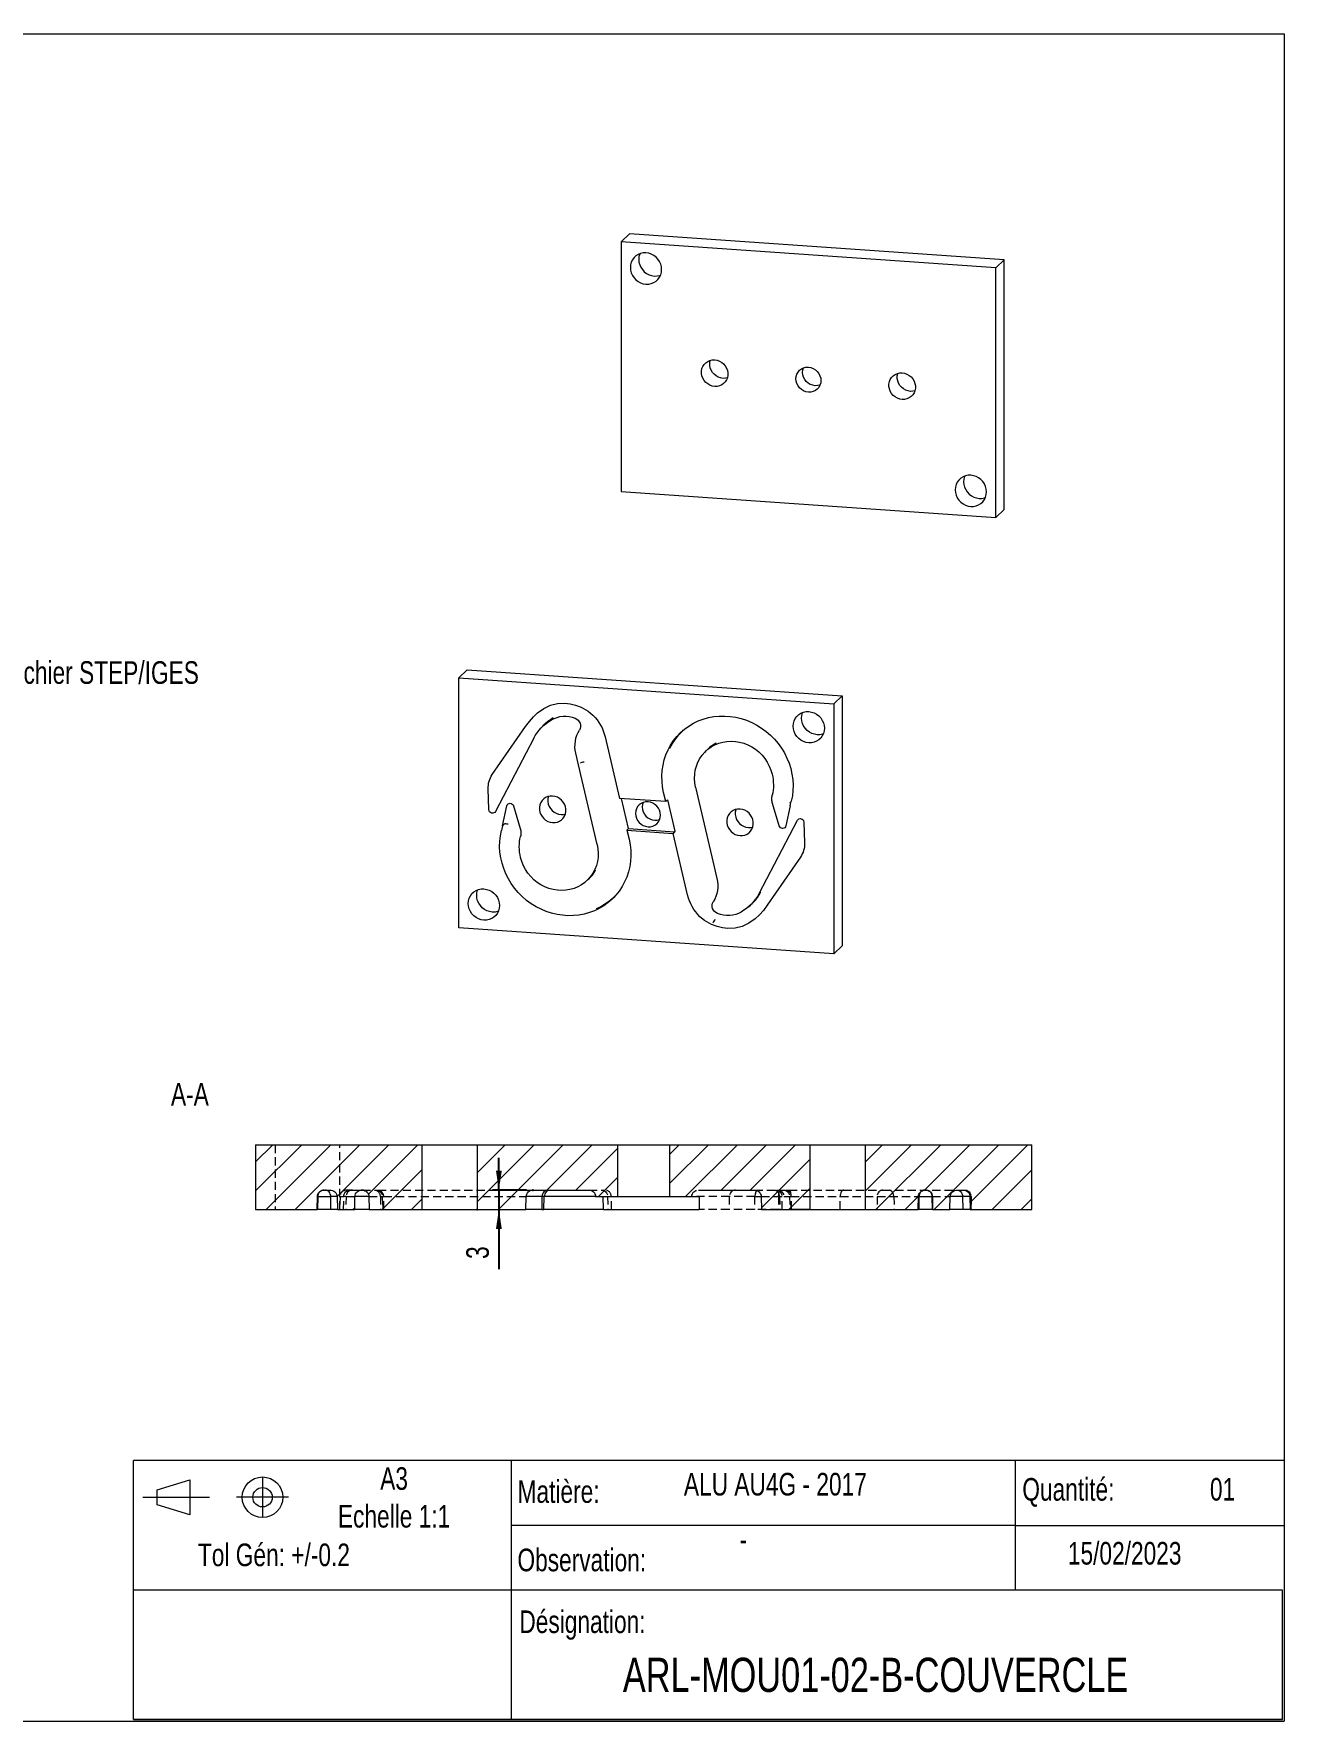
# Model space of a CAD drawing. Extents: x 12 to 408, y 18 to 279.
# Drawn here: x 214.7 to 408, y 18 to 279 of the extents above; entities that cross this region are included whole.
import ezdxf

# ---------------------------------------------------------------- set-up
doc = ezdxf.new("R2010")
doc.units = 0
doc.header["$MEASUREMENT"] = 0
doc.header["$PDSIZE"] = -1
doc.linetypes.add('CENTERX2', pattern=[20.32, 12.7, -2.54, 2.54, -2.54])
doc.linetypes.add('HIDDEN', pattern=[1.905, 1.27, -0.635])
doc.styles.add('SLDTEXTSTYLE0', font='txt', dxfattribs={"width": 0.75})
doc.dimstyles.new('SLDDIMSTYLE0', dxfattribs={"dimtxt": 3.5, "dimasz": 3, "dimexe": 1, "dimexo": 0.0625, "dimgap": 0.875, "dimtad": 0, "dimtih": 1, "dimtoh": 1, "dimzin": 12, "dimdsep": 46, "dimtxsty": 'Standard', "dimsah": 1, "dimcen": 0.09, "dimclrd": 255, "dimclre": 255, "dimclrt": 255, "dimadec": 0, "dimazin": 0, "dimtfac": 1, "dimtdec": 4, "dimtofl": 0, "dimtmove": 0, "dimatfit": 3, "dimfxl": 1, "dimtolj": 1, "dimtzin": 12, "dimarcsym": 0})

# ---------------------------------------------------------------- blocks, each defined once
blk = doc.blocks.new('*D21')
for p, q in [((286.57, 100.15), (286.57, 105.15)), ((290.82, 100.15), (285.57, 100.15)), ((286.57, 100.15), (286.57, 97.15)), ((286.57, 97.15), (286.57, 87.92))]:
    blk.add_line(p, q)
at = {"color": 7}
for p in [(291.82, 100.15), (283.21, 97.15)]:
    blk.add_point(p, dxfattribs=at)
at = {"color": 255}
for points in [[(286.57, 100.15), (287.02, 103.15), (286.12, 103.15)], [(286.57, 97.15), (286.12, 94.15), (287.02, 94.15)]]:
    blk.add_solid(points, dxfattribs=at)
at = {"color": 7, "insert": (285.07, 89.5), "char_height": 3.5, "attachment_point": 7, "rotation": 90, "style": 'SLDTEXTSTYLE0'}
blk.add_mtext('3', dxfattribs=at)

msp = doc.modelspace()

# ---------------------------------------------------------------- linework, layer by layer
at = {"color": 7, "linetype": 'Continuous', "lineweight": 0}
for p, q in [((12, 279), (408, 279)), ((408, 279), (408, 18)), ((251.606, 107.152), (248.958, 104.504)), ((256.096, 107.152), (248.958, 100.014)), ((260.586, 107.152), (250.586, 97.152)), ((265.076, 107.152), (255.076, 97.152)), ((269.566, 107.152), (261.56, 99.145)), ((274.057, 107.152), (266.405, 99.501)), ((287.527, 107.152), (283.208, 102.833)), ((292.017, 107.152), (283.208, 98.343)), ((296.507, 107.152), (286.507, 97.152)), ((300.997, 107.152), (293.997, 100.152)), ((314.468, 107.152), (312.958, 105.642)), ((318.958, 107.152), (312.958, 101.152)), ((323.448, 107.152), (315.448, 99.152)), ((327.938, 107.152), (320.938, 100.152)), ((332.428, 107.152), (325.428, 100.152)), ((345.899, 107.152), (343.208, 104.461)), ((350.389, 107.152), (343.208, 99.971)), ((354.879, 107.152), (344.879, 97.152)), ((359.369, 107.152), (352.355, 100.138)), ((363.859, 107.152), (353.859, 97.152)), ((368.349, 107.152), (359.415, 98.217)), ((304.958, 106.622), (298.488, 100.152)), ((334.708, 104.941), (327.155, 97.388)), ((274.708, 103.313), (268.547, 97.152)), ((304.958, 102.132), (301.978, 99.152)), ((368.958, 103.27), (362.839, 97.152)), ((334.708, 100.451), (331.409, 97.152)), ((351.448, 99.231), (349.369, 97.152)), ((264.282, 97.377), (264.057, 97.152)), ((274.708, 98.823), (273.037, 97.152)), ((368.958, 98.78), (367.33, 97.152)), ((408, 58.307), (230.084, 58.307)), ((288.524, 58.307), (230.084, 58.307)), ((230.084, 18.252), (230.084, 58.307)), ((288.524, 18.252), (288.524, 58.307)), ((366.409, 58.307), (366.409, 38.28)), ((233.716, 53.793), (238.785, 55.359)), ((238.785, 55.359), (238.785, 49.93)), ((233.716, 51.497), (233.716, 53.793)), ((238.785, 49.93), (233.716, 51.497)), ((366.409, 48.293), (288.524, 48.293)), ((366.409, 48.293), (408, 48.293)), ((288.524, 38.28), (230.084, 38.28)), ((407.749, 38.28), (288.524, 38.28)), ((288.524, 18.252), (288.524, 38.28)), ((407.749, 18.252), (407.749, 38.28)), ((12, 18), (408, 18)), ((230.084, 18.252), (407.749, 18.252)), ((288.524, 18.252), (230.084, 18.252)), ((407.749, 18.252), (288.524, 18.252))]:
    msp.add_line(p, q, dxfattribs=at)
at = {"color": 7, "linetype": 'Continuous', "lineweight": 15}
for p, q in [((305.453, 246.825), (306.747, 248.075)), ((364.702, 244.055), (306.747, 248.075)), ((363.408, 242.805), (305.453, 246.825)), ((305.453, 246.825), (305.453, 208.188)), ((363.408, 242.805), (364.702, 244.055)), ((363.408, 204.168), (363.408, 242.805)), ((364.702, 205.418), (364.702, 244.055)), ((305.453, 208.188), (363.408, 204.168)), ((363.408, 204.168), (364.702, 205.418)), ((281.69, 180.611), (280.396, 179.361)), ((281.69, 180.611), (339.645, 176.592)), ((280.396, 179.361), (338.351, 175.342)), ((280.396, 140.724), (280.396, 179.361)), ((339.645, 176.592), (338.351, 175.342)), ((338.351, 175.342), (338.351, 136.705)), ((339.645, 176.592), (339.645, 137.955)), ((285.549, 164.417), (290.672, 171.839)), ((291.953, 170.04), (286.025, 158.709)), ((293.317, 171.875), (293.068, 171.611)), ((302.997, 170.27), (305.222, 160.736)), ((298.888, 165.905), (298.463, 167.728)), ((318.589, 168.083), (318.341, 167.819)), ((301.764, 153.582), (298.889, 165.902)), ((285.02, 159.001), (284.914, 162.208)), ((316.983, 162.483), (319.858, 150.164)), ((287.134, 156.494), (287.81, 159.598)), ((288.837, 159.57), (289.874, 156.104)), ((312.38, 160.239), (305.222, 160.736)), ((306.609, 156.078), (305.527, 160.714)), ((312.38, 160.239), (312.049, 161.655)), ((312.38, 160.239), (312.656, 160.488)), ((312.656, 160.488), (313.784, 155.653)), ((329.91, 156.496), (328.874, 159.962)), ((331.614, 159.571), (330.937, 156.468)), ((331.614, 159.571), (331.786, 160.287)), ((287.411, 156.742), (287.134, 156.494)), ((326.794, 146.025), (332.722, 157.357)), ((333.727, 157.065), (333.833, 153.858)), ((287.134, 156.494), (286.961, 155.779)), ((306.368, 155.827), (306.609, 156.078)), ((306.368, 155.827), (306.698, 154.41)), ((306.368, 155.827), (313.525, 155.33)), ((306.609, 156.078), (313.728, 155.584)), ((313.784, 155.653), (313.525, 155.33)), ((315.75, 145.795), (313.525, 155.33)), ((333.198, 151.649), (328.075, 144.227)), ((319.859, 150.16), (320.284, 148.338)), ((300.024, 147.877), (300.297, 148.116)), ((325.187, 143.98), (325.46, 144.219)), ((338.351, 136.705), (280.396, 140.724)), ((339.645, 137.955), (338.351, 136.705)), ((248.958, 107.152), (248.958, 97.152)), ((248.958, 107.152), (274.708, 107.152)), ((274.708, 97.152), (274.708, 107.152)), ((274.708, 107.152), (283.208, 107.152)), ((283.208, 107.152), (283.208, 97.152)), ((283.208, 107.152), (304.958, 107.152)), ((304.958, 99.152), (304.958, 107.152)), ((304.958, 107.152), (312.958, 107.152)), ((312.958, 107.152), (312.958, 99.152)), ((312.958, 107.152), (334.708, 107.152)), ((334.708, 97.152), (334.708, 107.152)), ((334.708, 107.152), (343.208, 107.152)), ((343.208, 107.152), (343.208, 97.152)), ((343.208, 107.152), (368.958, 107.152)), ((368.958, 97.152), (368.958, 107.152)), ((259.518, 100.152), (260.44, 100.152)), ((291.821, 100.152), (300.484, 100.152)), ((317.432, 100.152), (326.095, 100.152)), ((357.476, 100.152), (358.398, 100.152)), ((248.958, 97.152), (258.483, 97.152)), ((258.483, 97.152), (258.518, 99.169)), ((258.532, 97.152), (258.483, 97.152)), ((258.567, 99.169), (258.518, 99.169)), ((258.567, 99.169), (258.532, 97.152)), ((260.613, 97.152), (258.532, 97.152)), ((258.567, 99.169), (260.582, 99.169)), ((260.613, 97.152), (260.582, 99.169)), ((261.56, 99.169), (260.582, 99.169)), ((261.599, 97.152), (260.613, 97.152)), ((261.56, 99.169), (261.599, 97.152)), ((261.599, 97.152), (264.278, 97.152)), ((264.278, 97.152), (264.314, 99.169)), ((266.508, 97.152), (264.278, 97.152)), ((266.471, 99.169), (264.314, 99.169)), ((266.471, 99.169), (266.508, 97.152)), ((266.508, 97.152), (274.708, 97.152)), ((274.708, 97.152), (283.208, 97.152)), ((283.208, 97.152), (290.757, 97.152)), ((290.757, 97.152), (290.793, 99.169)), ((293.201, 97.152), (290.757, 97.152)), ((293.236, 99.169), (290.793, 99.169)), ((293.236, 99.169), (293.201, 97.152)), ((293.201, 97.152), (293.542, 97.152)), ((293.577, 99.169), (293.236, 99.169)), ((293.542, 97.152), (293.577, 99.169)), ((302.734, 97.152), (293.542, 97.152)), ((301.512, 99.169), (293.577, 99.169)), ((301.512, 99.169), (301.512, 99.152)), ((301.512, 99.152), (304.958, 99.152)), ((302.734, 97.152), (302.698, 99.152)), ((302.734, 97.152), (317.554, 97.152)), ((304.958, 99.152), (312.958, 99.152)), ((312.958, 99.152), (316.404, 99.152)), ((316.404, 99.152), (317.554, 99.152)), ((317.554, 99.152), (317.554, 97.152)), ((327.123, 99.169), (327.159, 97.152)), ((327.159, 97.152), (334.708, 97.152)), ((329.916, 97.152), (329.803, 97.152)), ((334.581, 97.152), (331.937, 97.152)), ((334.708, 97.152), (343.208, 97.152)), ((343.208, 97.152), (351.408, 97.152)), ((351.408, 97.152), (351.445, 99.169)), ((351.479, 97.152), (351.408, 97.152)), ((351.513, 99.169), (351.445, 99.169)), ((351.513, 99.169), (351.479, 97.152)), ((353.607, 97.152), (351.479, 97.152)), ((351.513, 99.169), (353.573, 99.169)), ((353.602, 99.169), (353.573, 99.169)), ((353.607, 97.152), (353.573, 99.169)), ((353.602, 99.169), (353.638, 97.152)), ((353.638, 97.152), (353.607, 97.152)), ((353.638, 97.152), (356.317, 97.152)), ((356.317, 97.152), (356.356, 99.169)), ((358.288, 97.152), (356.32, 97.152)), ((358.259, 99.169), (356.36, 99.169)), ((359.398, 99.169), (358.259, 99.169)), ((358.259, 99.169), (358.288, 97.152)), ((359.433, 97.152), (358.288, 97.152)), ((359.398, 99.169), (359.433, 97.152)), ((359.433, 97.152), (368.958, 97.152))]:
    msp.add_line(p, q, dxfattribs=at)
at = {"color": 9, "linetype": 'HIDDEN', "lineweight": 0}
for p, q in [((251.958, 107.152), (251.958, 97.152)), ((261.958, 97.152), (261.958, 107.152)), ((263.559, 100.152), (263.022, 100.152)), ((263.559, 100.152), (263.918, 100.152)), ((263.918, 100.152), (265.321, 100.152)), ((265.321, 100.152), (265.446, 100.152)), ((265.446, 100.152), (267.592, 100.152)), ((267.592, 100.152), (267.763, 100.152)), ((267.89, 100.152), (291.757, 100.152)), ((300.485, 100.152), (302.411, 100.152)), ((302.411, 100.152), (302.948, 100.152)), ((326.107, 100.152), (329.659, 100.152)), ((329.671, 100.152), (330.541, 100.152)), ((330.541, 100.152), (330.776, 100.152)), ((330.891, 100.152), (331.425, 100.152)), ((331.425, 100.152), (339.882, 100.152)), ((339.882, 100.152), (345.953, 100.152)), ((345.953, 100.152), (357.476, 100.152)), ((357.424, 100.152), (357.446, 100.151)), ((358.398, 100.152), (358.569, 100.152)), ((262.02, 99.169), (261.985, 97.152)), ((262.02, 99.169), (262.586, 99.169)), ((262.552, 97.152), (262.586, 99.169)), ((262.943, 99.169), (262.586, 99.169)), ((262.943, 99.169), (262.909, 97.152)), ((262.943, 99.169), (264.314, 99.169)), ((266.471, 99.169), (268.549, 99.169)), ((268.25, 99.169), (268.285, 97.152)), ((268.549, 99.169), (268.765, 99.169)), ((268.549, 99.169), (268.582, 97.152)), ((268.669, 97.152), (268.635, 99.169)), ((268.682, 97.152), (268.648, 99.169)), ((268.765, 99.169), (290.793, 99.169)), ((268.8, 97.152), (268.765, 99.169)), ((301.512, 99.169), (303.384, 99.169)), ((303.384, 99.169), (303.95, 99.169)), ((303.384, 99.169), (303.418, 97.152)), ((303.985, 97.152), (303.95, 99.169)), ((322.194, 99.169), (316.404, 99.169)), ((316.404, 99.152), (316.404, 99.169)), ((322.16, 97.152), (317.554, 97.152)), ((322.194, 99.169), (322.16, 97.152)), ((326.095, 97.152), (322.16, 97.152)), ((326.119, 99.169), (322.194, 99.169)), ((326.119, 99.169), (326.095, 97.152)), ((329.803, 97.152), (326.095, 97.152)), ((326.119, 99.169), (327.059, 99.169)), ((327.123, 99.169), (330.632, 99.169)), ((329.815, 99.169), (329.803, 97.152)), ((329.97, 99.169), (330.005, 97.152)), ((330.368, 97.152), (330.337, 99.169)), ((330.634, 99.169), (331.514, 99.169)), ((331.514, 99.169), (331.783, 99.169)), ((331.514, 99.169), (331.548, 97.152)), ((331.741, 97.152), (331.731, 99.169)), ((331.731, 99.169), (339.342, 99.169)), ((331.818, 97.152), (331.783, 99.169)), ((339.323, 97.152), (339.342, 99.169)), ((339.342, 99.169), (345.06, 99.169)), ((345.06, 99.169), (345.029, 97.152)), ((345.06, 99.169), (351.445, 99.169)), ((347.65, 99.169), (347.68, 97.152)), ((353.602, 99.169), (356.356, 99.169)), ((359.398, 99.169), (359.568, 99.169)), ((359.568, 99.169), (359.572, 99.169)), ((359.568, 99.169), (359.603, 97.152)), ((359.608, 97.152), (359.572, 99.169))]:
    msp.add_line(p, q, dxfattribs=at)
at = {"color": 7, "linetype": 'CENTERX2', "lineweight": 0}
for p, q in [((250.029, 55.657), (250.029, 49.632)), ((231.503, 52.645), (241.826, 52.645)), ((254.065, 52.645), (245.993, 52.645))]:
    msp.add_line(p, q, dxfattribs=at)
at = {"color": 7, "linetype": 'Continuous', "lineweight": 15, "flags": 128}
for points in [[(309.316, 240.278), (309.736, 240.286), (310.142, 240.366), (310.524, 240.518), (310.869, 240.735), (311.166, 241.012), (311.408, 241.34), (311.586, 241.71), (311.695, 242.109), (311.731, 242.525), (311.695, 242.947), (311.586, 243.361), (311.408, 243.755), (311.166, 244.117), (310.869, 244.435), (310.524, 244.7), (310.142, 244.905), (309.736, 245.042), (309.316, 245.108), (308.897, 245.1), (308.49, 245.019), (308.109, 244.868), (307.764, 244.65), (307.467, 244.373), (307.225, 244.045), (307.047, 243.676), (306.938, 243.277), (306.902, 242.86), (306.938, 242.438), (307.047, 242.024), (307.225, 241.631), (307.467, 241.269), (307.764, 240.951), (308.109, 240.685), (308.49, 240.481), (308.897, 240.344), (309.316, 240.278)], [(308.361, 244.977), (308.341, 244.926), (308.232, 244.527), (308.196, 244.11), (308.232, 243.688), (308.341, 243.274), (308.519, 242.881), (308.761, 242.519), (309.058, 242.201), (309.403, 241.935), (309.785, 241.731), (310.191, 241.594), (310.611, 241.528)], [(310.611, 241.528), (311.03, 241.536), (311.436, 241.616), (311.566, 241.659)], [(319.942, 228.554), (320.319, 228.493), (320.683, 228.364), (321.022, 228.171), (321.324, 227.922), (321.58, 227.625), (321.779, 227.289), (321.916, 226.926), (321.985, 226.549), (321.985, 226.17), (321.916, 225.803), (321.779, 225.459), (321.58, 225.151), (321.324, 224.888), (321.022, 224.681), (320.683, 224.536), (320.319, 224.457), (319.942, 224.449), (319.564, 224.51), (319.2, 224.639), (318.861, 224.831), (318.559, 225.08), (318.304, 225.378), (318.104, 225.714), (317.967, 226.076), (317.898, 226.454), (317.898, 226.832), (317.967, 227.2), (318.104, 227.544), (318.304, 227.852), (318.559, 228.114), (318.861, 228.321), (319.2, 228.467), (319.564, 228.545), (319.942, 228.554)], [(321.904, 225.764), (321.613, 225.707), (321.236, 225.699), (320.859, 225.76), (320.494, 225.889), (320.155, 226.081), (319.853, 226.33), (319.598, 226.628), (319.398, 226.964), (319.261, 227.326), (319.192, 227.704), (319.192, 228.082), (319.261, 228.45), (319.273, 228.488)], [(334.43, 227.428), (334.807, 227.365), (335.17, 227.23), (335.504, 227.028), (335.797, 226.768), (336.037, 226.458), (336.215, 226.112), (336.325, 225.742), (336.362, 225.362), (336.325, 224.988), (336.215, 224.633), (336.037, 224.312), (335.797, 224.036), (335.504, 223.816), (335.17, 223.66), (334.807, 223.576), (334.43, 223.565), (334.054, 223.628), (333.691, 223.763), (333.357, 223.965), (333.064, 224.225), (332.824, 224.535), (332.646, 224.881), (332.536, 225.251), (332.499, 225.63), (332.536, 226.005), (332.646, 226.359), (332.824, 226.681), (333.064, 226.957), (333.357, 227.177), (333.691, 227.332), (334.054, 227.417), (334.43, 227.428)], [(335.466, 224.565), (335.089, 224.628), (334.726, 224.763), (334.392, 224.965), (334.1, 225.225), (333.859, 225.535), (333.681, 225.881), (333.571, 226.251), (333.534, 226.63), (333.571, 227.005), (333.666, 227.324)], [(336.23, 224.669), (336.205, 224.66), (335.843, 224.576), (335.466, 224.565)], [(348.919, 226.544), (349.297, 226.483), (349.661, 226.354), (350, 226.162), (350.302, 225.913), (350.557, 225.615), (350.757, 225.279), (350.894, 224.916), (350.963, 224.539), (350.963, 224.16), (350.894, 223.793), (350.757, 223.449), (350.557, 223.141), (350.302, 222.879), (350, 222.672), (349.661, 222.526), (349.297, 222.448), (348.919, 222.439), (348.542, 222.5), (348.178, 222.629), (347.839, 222.821), (347.537, 223.071), (347.281, 223.368), (347.082, 223.704), (346.945, 224.067), (346.876, 224.444), (346.876, 224.823), (346.945, 225.19), (347.082, 225.534), (347.281, 225.842), (347.537, 226.104), (347.839, 226.312), (348.178, 226.457), (348.542, 226.535), (348.919, 226.544)], [(350.882, 223.755), (350.591, 223.698), (350.213, 223.689), (349.836, 223.75), (349.472, 223.879), (349.133, 224.071), (348.831, 224.321), (348.575, 224.618), (348.376, 224.954), (348.239, 225.317), (348.17, 225.694), (348.17, 226.073), (348.239, 226.44), (348.251, 226.479)], [(359.545, 205.885), (359.964, 205.893), (360.37, 205.973), (360.752, 206.125), (361.097, 206.342), (361.394, 206.619), (361.636, 206.947), (361.814, 207.317), (361.923, 207.716), (361.959, 208.132), (361.923, 208.554), (361.814, 208.968), (361.636, 209.362), (361.394, 209.724), (361.097, 210.042), (360.752, 210.307), (360.37, 210.512), (359.964, 210.649), (359.545, 210.715), (359.125, 210.707), (358.719, 210.626), (358.337, 210.475), (357.992, 210.257), (357.695, 209.98), (357.453, 209.652), (357.275, 209.283), (357.166, 208.884), (357.13, 208.467), (357.166, 208.046), (357.275, 207.631), (357.453, 207.238), (357.695, 206.876), (357.992, 206.558), (358.337, 206.292), (358.719, 206.088), (359.125, 205.951), (359.545, 205.885)], [(358.589, 210.584), (358.569, 210.533), (358.461, 210.134), (358.424, 209.717), (358.461, 209.296), (358.569, 208.881), (358.747, 208.488), (358.989, 208.126), (359.286, 207.808), (359.631, 207.542), (360.013, 207.338), (360.419, 207.201), (360.839, 207.135)], [(360.839, 207.135), (361.258, 207.143), (361.665, 207.223), (361.794, 207.266)], [(290.672, 171.839), (291.279, 172.651), (291.905, 173.358), (292.551, 173.96), (293.531, 174.654), (294.564, 175.138), (295.643, 175.406), (296.782, 175.454), (297.581, 175.358), (298.427, 175.15), (299.306, 174.826)], [(291.953, 170.04), (292.202, 170.48), (292.482, 170.899), (292.79, 171.297), (293.126, 171.671), (293.487, 172.021), (293.872, 172.344), (294.28, 172.639), (294.708, 172.905)], [(294.96, 173.172), (294.531, 172.906), (294.122, 172.61), (293.736, 172.286), (293.374, 171.936), (293.317, 171.875)], [(294.708, 172.905), (295.123, 173.111), (295.561, 173.269), (296.017, 173.376), (296.485, 173.431), (296.961, 173.434), (297.437, 173.384), (297.909, 173.282), (298.37, 173.13)], [(298.37, 173.13), (298.618, 173.001), (298.835, 172.822), (299.009, 172.601), (299.132, 172.35), (299.198, 172.082), (299.203, 171.809), (299.147, 171.547), (299.033, 171.308)], [(299.306, 174.826), (300.362, 174.238), (301.097, 173.627)], [(301.097, 173.627), (301.436, 173.271), (301.749, 172.892), (302.034, 172.493), (302.291, 172.075), (302.516, 171.642), (302.71, 171.195), (302.871, 170.737), (302.997, 170.27)], [(312.049, 161.655), (311.888, 162.502), (311.797, 163.354), (311.777, 164.205), (311.829, 165.051), (311.951, 165.884), (312.144, 166.699), (312.406, 167.49), (312.734, 168.252), (313.127, 168.979), (313.582, 169.667), (314.095, 170.309), (314.663, 170.903), (315.283, 171.443), (315.949, 171.925), (316.657, 172.348), (317.402, 172.706), (318.179, 172.999), (318.982, 173.223), (319.806, 173.378), (320.645, 173.462), (321.492, 173.474), (322.343, 173.415), (323.19, 173.285), (324.029, 173.085), (324.853, 172.816), (325.656, 172.48), (326.433, 172.08), (327.178, 171.618), (327.886, 171.098), (328.552, 170.522), (329.172, 169.897), (329.74, 169.224), (330.254, 168.511), (330.708, 167.76), (331.101, 166.979), (331.43, 166.171), (331.691, 165.344), (331.884, 164.502), (332.006, 163.652), (332.058, 162.799), (332.038, 161.95), (331.947, 161.11), (331.786, 160.287)], [(334.488, 174.161), (334.907, 174.095), (335.314, 173.958), (335.695, 173.754), (336.04, 173.488), (336.337, 173.17), (336.579, 172.808), (336.757, 172.415), (336.866, 172), (336.902, 171.579), (336.866, 171.162), (336.757, 170.763), (336.579, 170.394), (336.337, 170.065), (336.04, 169.788), (335.695, 169.571), (335.314, 169.42), (334.907, 169.339), (334.488, 169.331), (334.068, 169.397), (333.662, 169.534), (333.28, 169.738), (332.935, 170.004), (332.638, 170.322), (332.396, 170.684), (332.218, 171.077), (332.11, 171.492), (332.073, 171.913), (332.11, 172.33), (332.218, 172.729), (332.396, 173.098), (332.638, 173.427), (332.935, 173.704), (333.28, 173.921), (333.662, 174.072), (334.068, 174.153), (334.488, 174.161)], [(336.737, 170.712), (336.608, 170.67), (336.201, 170.589), (335.782, 170.581), (335.362, 170.647), (334.956, 170.784), (334.574, 170.988), (334.23, 171.254), (333.932, 171.572), (333.69, 171.934), (333.513, 172.327), (333.404, 172.742), (333.367, 173.163), (333.404, 173.58), (333.513, 173.979), (333.532, 174.03)], [(298.463, 167.728), (298.377, 168.195), (298.336, 168.666), (298.341, 169.135), (298.392, 169.599), (298.487, 170.052), (298.627, 170.491), (298.81, 170.911), (299.033, 171.308)], [(312.977, 168.428), (313.01, 168.496), (313.403, 169.222), (313.857, 169.908), (314.369, 170.55), (314.937, 171.142), (315.087, 171.282)], [(316.983, 162.483), (316.866, 163.14), (316.82, 163.8), (316.845, 164.457), (316.941, 165.102), (317.107, 165.728), (317.341, 166.328), (317.64, 166.894), (318.001, 167.421), (318.419, 167.901), (318.89, 168.329), (319.408, 168.7), (319.967, 169.01), (320.56, 169.255), (321.181, 169.433), (321.822, 169.54), (322.476, 169.577), (323.135, 169.542), (323.791, 169.436), (324.437, 169.26), (325.065, 169.016), (325.667, 168.708), (326.237, 168.338), (326.768, 167.911), (327.254, 167.432), (327.688, 166.906), (328.067, 166.341), (328.385, 165.742), (328.639, 165.116), (328.825, 164.471)], [(320.191, 169.264), (319.659, 168.967), (319.14, 168.595), (318.668, 168.165), (318.589, 168.083)], [(299.763, 166.362), (299.575, 166.323), (299.397, 166.271), (299.253, 166.214), (299.166, 166.16)], [(328.825, 164.471), (328.908, 164.064), (328.968, 163.654), (329.005, 163.243), (329.017, 162.832), (329.006, 162.423), (328.971, 162.017), (328.913, 161.615), (328.831, 161.219)], [(284.914, 162.208), (284.915, 162.505), (284.94, 162.799), (284.987, 163.089), (285.057, 163.374), (285.148, 163.65), (285.261, 163.917), (285.395, 164.173), (285.549, 164.417)], [(287.81, 159.598), (287.874, 159.755), (287.987, 159.88), (288.136, 159.958), (288.307, 159.982), (288.479, 159.949), (288.636, 159.862), (288.76, 159.731), (288.837, 159.57)], [(294.885, 156.985), (295.262, 156.994), (295.626, 157.072), (295.965, 157.218), (296.268, 157.425), (296.523, 157.687), (296.722, 157.995), (296.859, 158.339), (296.929, 158.707), (296.929, 159.085), (296.859, 159.462), (296.722, 159.825), (296.523, 160.161), (296.268, 160.459), (295.965, 160.708), (295.626, 160.9), (295.262, 161.029), (294.885, 161.09), (294.508, 161.081), (294.143, 161.003), (293.804, 160.858), (293.502, 160.65), (293.247, 160.388), (293.047, 160.08), (292.91, 159.736), (292.841, 159.369), (292.841, 158.99), (292.91, 158.613), (293.047, 158.25), (293.247, 157.914), (293.502, 157.617), (293.804, 157.367), (294.143, 157.175), (294.508, 157.046), (294.885, 156.985)], [(294.216, 161.025), (294.205, 160.986), (294.135, 160.619), (294.135, 160.24), (294.205, 159.863), (294.341, 159.5), (294.541, 159.164), (294.796, 158.867), (295.098, 158.617), (295.437, 158.425), (295.802, 158.296), (296.179, 158.235)], [(309.632, 160.215), (309.256, 160.204), (308.893, 160.119), (308.559, 159.964), (308.266, 159.744), (308.026, 159.468), (307.848, 159.146), (307.738, 158.791), (307.701, 158.417), (307.738, 158.037), (307.848, 157.667), (308.026, 157.321), (308.266, 157.012), (308.559, 156.751), (308.893, 156.549), (309.256, 156.414), (309.632, 156.351), (310.009, 156.362), (310.372, 156.447), (310.706, 156.602), (310.998, 156.822), (311.239, 157.098), (311.417, 157.42), (311.527, 157.775), (311.564, 158.149), (311.527, 158.528), (311.417, 158.898), (311.239, 159.245), (310.998, 159.554), (310.706, 159.815), (310.372, 160.016), (310.009, 160.151), (309.632, 160.215)], [(308.868, 160.11), (308.773, 159.791), (308.736, 159.417), (308.773, 159.037), (308.883, 158.667), (309.061, 158.321), (309.302, 158.012), (309.594, 157.751), (309.928, 157.549), (310.291, 157.414), (310.668, 157.351)], [(328.874, 159.962), (328.832, 160.118), (328.801, 160.276), (328.78, 160.434), (328.77, 160.593), (328.77, 160.752), (328.78, 160.91), (328.8, 161.065), (328.831, 161.219)], [(331.514, 160.09), (331.623, 160.054), (331.706, 160.017), (331.719, 160.01)], [(286.025, 158.709), (285.922, 158.575), (285.778, 158.486), (285.611, 158.449), (285.436, 158.471), (285.274, 158.547), (285.142, 158.67), (285.054, 158.827), (285.02, 159.001)], [(288.009, 156.725), (287.893, 156.755), (287.791, 156.773), (287.642, 156.787), (287.495, 156.777), (287.411, 156.742)], [(296.179, 158.235), (296.556, 158.244), (296.847, 158.301)], [(310.668, 157.351), (311.045, 157.362), (311.407, 157.447), (311.432, 157.456)], [(323.862, 154.975), (324.24, 154.984), (324.604, 155.063), (324.943, 155.208), (325.245, 155.415), (325.5, 155.677), (325.7, 155.986), (325.837, 156.329), (325.906, 156.697), (325.906, 157.076), (325.837, 157.453), (325.7, 157.816), (325.5, 158.151), (325.245, 158.449), (324.943, 158.698), (324.604, 158.891), (324.24, 159.02), (323.862, 159.081), (323.485, 159.072), (323.121, 158.993), (322.782, 158.848), (322.48, 158.641), (322.224, 158.379), (322.025, 158.07), (321.888, 157.727), (321.819, 157.359), (321.819, 156.98), (321.888, 156.603), (322.025, 156.241), (322.224, 155.905), (322.48, 155.607), (322.782, 155.358), (323.121, 155.165), (323.485, 155.037), (323.862, 154.975)], [(323.194, 159.015), (323.182, 158.977), (323.113, 158.609), (323.113, 158.23), (323.182, 157.853), (323.319, 157.491), (323.519, 157.155), (323.774, 156.857), (324.076, 156.608), (324.415, 156.415), (324.779, 156.287), (325.157, 156.225)], [(332.722, 157.357), (332.825, 157.49), (332.969, 157.58), (333.137, 157.616), (333.311, 157.595), (333.473, 157.519), (333.605, 157.396), (333.693, 157.239), (333.727, 157.065)], [(306.698, 154.41), (306.859, 153.564), (306.95, 152.712), (306.97, 151.86), (306.918, 151.015), (306.796, 150.182), (306.603, 149.367), (306.342, 148.575), (306.013, 147.813), (305.62, 147.086), (305.166, 146.399), (304.652, 145.756), (304.084, 145.163), (303.464, 144.623), (302.798, 144.14), (302.09, 143.718), (301.345, 143.36), (300.568, 143.067), (299.765, 142.843), (298.941, 142.688), (298.102, 142.604), (297.255, 142.592), (296.404, 142.65), (295.557, 142.781), (294.718, 142.981), (293.894, 143.25), (293.091, 143.586), (292.314, 143.986), (291.569, 144.448), (290.861, 144.968), (290.195, 145.543), (289.575, 146.169), (289.007, 146.841), (288.494, 147.555), (288.039, 148.306), (287.646, 149.087), (287.318, 149.895), (287.056, 150.722), (286.863, 151.564), (286.741, 152.414), (286.689, 153.267), (286.709, 154.116), (286.8, 154.955), (286.961, 155.779)], [(289.922, 151.594), (289.839, 152.002), (289.779, 152.412), (289.743, 152.823), (289.73, 153.233), (289.741, 153.643), (289.776, 154.049), (289.834, 154.451), (289.916, 154.847)], [(289.874, 156.104), (289.915, 155.948), (289.946, 155.79), (289.967, 155.631), (289.978, 155.472), (289.978, 155.314), (289.967, 155.156), (289.947, 155), (289.916, 154.847)], [(325.157, 156.225), (325.534, 156.234), (325.825, 156.291)], [(330.937, 156.468), (330.873, 156.311), (330.761, 156.186), (330.611, 156.107), (330.441, 156.083), (330.268, 156.116), (330.111, 156.203), (329.987, 156.334), (329.91, 156.496)], [(301.764, 153.582), (301.881, 152.926), (301.927, 152.265), (301.902, 151.609), (301.806, 150.964), (301.64, 150.337), (301.406, 149.738), (301.107, 149.171), (300.746, 148.645), (300.328, 148.165), (299.857, 147.737), (299.339, 147.366), (298.78, 147.056), (298.187, 146.81), (297.566, 146.633), (296.925, 146.525), (296.271, 146.489), (295.612, 146.524), (294.956, 146.63), (294.31, 146.806), (293.683, 147.049), (293.08, 147.358), (292.51, 147.728), (291.979, 148.155), (291.494, 148.634), (291.059, 149.159), (290.68, 149.725), (290.362, 150.324), (290.108, 150.95), (289.922, 151.594)], [(333.833, 153.858), (333.832, 153.561), (333.807, 153.266), (333.76, 152.976), (333.691, 152.692), (333.599, 152.416), (333.486, 152.149), (333.352, 151.892), (333.198, 151.649)], [(300.297, 148.116), (300.602, 148.405), (301.021, 148.886), (301.383, 149.414), (301.53, 149.672)], [(284.259, 146.735), (284.679, 146.669), (285.085, 146.532), (285.467, 146.327), (285.812, 146.062), (286.109, 145.744), (286.351, 145.382), (286.529, 144.988), (286.638, 144.574), (286.674, 144.152), (286.638, 143.735), (286.529, 143.336), (286.351, 142.967), (286.109, 142.639), (285.812, 142.362), (285.467, 142.145), (285.085, 141.993), (284.679, 141.913), (284.259, 141.905), (283.84, 141.971), (283.434, 142.108), (283.052, 142.312), (282.707, 142.578), (282.41, 142.896), (282.168, 143.257), (281.99, 143.651), (281.881, 144.065), (281.845, 144.487), (281.881, 144.904), (281.99, 145.303), (282.168, 145.672), (282.41, 146), (282.707, 146.277), (283.052, 146.495), (283.434, 146.646), (283.84, 146.727), (284.259, 146.735)], [(286.509, 143.286), (286.38, 143.243), (285.973, 143.163), (285.554, 143.155), (285.134, 143.221), (284.728, 143.358), (284.346, 143.562), (284.001, 143.828), (283.704, 144.146), (283.462, 144.507), (283.284, 144.901), (283.175, 145.315), (283.139, 145.737), (283.175, 146.154), (283.284, 146.553), (283.304, 146.604)], [(320.284, 148.338), (320.37, 147.87), (320.411, 147.4), (320.406, 146.93), (320.355, 146.467), (320.26, 146.014), (320.12, 145.575), (319.937, 145.155), (319.714, 144.758)], [(325.46, 144.219), (325.533, 144.284), (325.895, 144.634), (326.231, 145.01), (326.54, 145.408), (326.82, 145.829), (327.071, 146.269)], [(304.559, 145.651), (304.333, 145.428), (303.714, 144.889), (303.049, 144.407), (302.342, 143.985), (301.619, 143.636)], [(317.65, 142.439), (317.311, 142.795), (316.998, 143.174), (316.713, 143.573), (316.457, 143.99), (316.231, 144.424), (316.037, 144.871), (315.877, 145.329), (315.75, 145.795)], [(328.075, 144.227), (327.468, 143.415), (326.842, 142.708), (326.196, 142.106), (325.216, 141.412), (324.183, 140.928), (323.104, 140.659), (321.965, 140.612), (321.166, 140.708), (320.321, 140.916), (319.441, 141.24)], [(320.377, 142.936), (320.129, 143.065), (319.913, 143.244), (319.738, 143.465), (319.615, 143.716), (319.549, 143.984), (319.544, 144.256), (319.6, 144.519), (319.714, 144.758)], [(326.794, 146.025), (326.545, 145.586), (326.265, 145.167), (325.957, 144.769), (325.621, 144.394), (325.26, 144.045), (324.875, 143.722), (324.467, 143.427), (324.039, 143.161)], [(319.441, 141.24), (318.385, 141.828), (317.65, 142.439)], [(319.708, 141.507), (319.779, 141.605), (319.866, 141.766), (319.935, 141.918), (319.997, 142.074)], [(324.039, 143.161), (323.624, 142.955), (323.186, 142.797), (322.73, 142.69), (322.262, 142.635), (321.786, 142.632), (321.31, 142.682), (320.838, 142.783), (320.377, 142.936)], [(258.518, 99.169), (258.54, 99.362), (258.599, 99.547), (258.692, 99.716), (258.817, 99.865), (258.968, 99.987), (259.139, 100.077), (259.325, 100.133), (259.518, 100.152)], [(259.567, 100.152), (259.374, 100.133), (259.188, 100.077), (259.017, 99.987), (258.866, 99.865), (258.742, 99.716), (258.648, 99.547), (258.589, 99.362), (258.567, 99.169)], [(260.582, 99.169), (260.562, 99.362), (260.51, 99.547), (260.426, 99.716), (260.315, 99.865), (260.181, 99.987), (260.027, 100.077), (259.862, 100.133), (259.689, 100.152)], [(260.44, 100.152), (260.656, 100.133), (260.864, 100.077), (261.056, 99.987), (261.225, 99.865), (261.364, 99.716), (261.469, 99.547), (261.535, 99.362), (261.56, 99.169)], [(264.314, 99.169), (264.338, 99.367), (264.401, 99.556), (264.501, 99.728), (264.634, 99.879), (264.795, 100), (264.977, 100.088)], [(265.67, 100.124), (265.551, 100.144), (265.37, 100.152), (265.281, 100.149), (264.977, 100.088)], [(265.67, 100.124), (265.856, 100.063), (266.027, 99.97), (266.176, 99.848), (266.299, 99.701), (266.391, 99.535), (266.449, 99.356), (266.471, 99.169)], [(290.793, 99.169), (290.816, 99.362), (290.876, 99.547), (290.972, 99.716), (291.1, 99.865), (291.255, 99.987), (291.431, 100.077), (291.622, 100.133), (291.821, 100.152)], [(294.209, 100.152), (294.021, 100.133), (293.84, 100.077), (293.673, 99.987), (293.527, 99.865), (293.406, 99.716), (293.315, 99.547), (293.257, 99.362), (293.236, 99.169)], [(300.484, 100.152), (300.683, 100.133), (300.873, 100.077), (301.05, 99.987), (301.205, 99.865), (301.333, 99.716), (301.429, 99.547), (301.489, 99.362), (301.512, 99.169)], [(326.095, 100.152), (326.294, 100.133), (326.484, 100.077), (326.661, 99.987), (326.816, 99.865), (326.943, 99.716), (327.04, 99.547), (327.1, 99.362), (327.123, 99.169)], [(351.445, 99.169), (351.467, 99.356), (351.525, 99.535), (351.617, 99.701), (351.74, 99.848), (351.889, 99.97), (352.06, 100.063), (352.245, 100.124)], [(352.245, 100.124), (352.096, 100.072), (351.957, 99.996), (351.831, 99.897), (351.723, 99.777), (351.635, 99.641), (351.57, 99.492), (351.529, 99.333), (351.513, 99.169)], [(352.939, 100.088), (352.71, 100.143), (352.546, 100.152), (352.457, 100.151), (352.245, 100.124)], [(353.573, 99.169), (353.559, 99.318), (353.524, 99.463), (353.469, 99.601), (353.394, 99.728), (353.301, 99.844), (353.193, 99.943), (353.071, 100.025), (352.939, 100.088)], [(352.939, 100.088), (353.121, 100), (353.282, 99.879), (353.415, 99.728), (353.515, 99.556), (353.578, 99.367), (353.602, 99.169)], [(356.356, 99.169), (356.381, 99.362), (356.447, 99.547), (356.552, 99.716), (356.691, 99.865), (356.86, 99.987), (357.052, 100.077), (357.26, 100.133), (357.476, 100.152)], [(357.446, 100.151), (357.585, 100.133), (357.74, 100.077), (357.883, 99.987), (358.009, 99.865), (358.113, 99.716), (358.191, 99.547), (358.24, 99.362), (358.259, 99.169)], [(358.398, 100.152), (358.591, 100.133), (358.776, 100.077), (358.948, 99.987), (359.099, 99.865), (359.223, 99.716), (359.317, 99.547), (359.376, 99.362), (359.398, 99.169)]]:
    msp.add_lwpolyline(points, dxfattribs=at)
at = {"color": 9, "linetype": 'HIDDEN', "lineweight": 0, "flags": 128}
for points in [[(262.586, 99.169), (262.608, 99.362), (262.665, 99.547), (262.756, 99.716), (262.877, 99.865), (263.024, 99.987), (263.19, 100.077), (263.371, 100.133), (263.559, 100.152)], [(263.918, 100.152), (263.686, 100.123), (263.494, 100.052), (263.235, 99.865), (263.018, 99.537), (262.943, 99.169)], [(264.977, 100.088), (265.019, 100.103), (265.061, 100.116), (265.103, 100.127), (265.146, 100.136), (265.19, 100.143), (265.233, 100.148), (265.277, 100.151), (265.321, 100.152)], [(265.446, 100.152), (265.475, 100.151), (265.503, 100.15), (265.531, 100.148), (265.559, 100.145), (265.587, 100.141), (265.615, 100.136), (265.643, 100.131), (265.67, 100.124)], [(267.592, 100.152), (267.777, 100.133), (267.954, 100.077), (268.118, 99.987), (268.263, 99.865), (268.382, 99.716), (268.471, 99.547), (268.527, 99.362), (268.549, 99.169)], [(267.661, 100.152), (267.849, 100.133), (268.03, 100.077), (268.197, 99.987), (268.344, 99.865), (268.465, 99.716), (268.556, 99.547), (268.613, 99.362), (268.635, 99.169)], [(267.675, 100.152), (267.863, 100.133), (268.043, 100.077), (268.21, 99.987), (268.357, 99.865), (268.478, 99.716), (268.569, 99.547), (268.626, 99.362), (268.648, 99.169)], [(302.411, 100.152), (302.599, 100.133), (302.779, 100.077), (302.946, 99.987), (303.093, 99.865), (303.214, 99.716), (303.305, 99.547), (303.362, 99.362), (303.384, 99.169)], [(316.404, 99.169), (316.427, 99.362), (316.487, 99.547), (316.583, 99.716), (316.711, 99.865), (316.866, 99.987), (317.042, 100.077), (317.233, 100.133), (317.432, 100.152)], [(323.167, 100.152), (322.98, 100.133), (322.799, 100.077), (322.632, 99.987), (322.485, 99.865), (322.364, 99.716), (322.273, 99.547), (322.216, 99.362), (322.194, 99.169)], [(326.792, 100.152), (326.537, 100.077), (326.32, 99.865), (326.174, 99.547), (326.119, 99.169)], [(329.483, 100.152), (329.648, 100.133), (329.806, 100.077), (329.953, 99.987), (330.082, 99.865), (330.188, 99.716), (330.268, 99.547), (330.319, 99.362), (330.337, 99.169)], [(329.661, 100.152), (330.029, 100.077), (330.343, 99.865), (330.555, 99.547), (330.634, 99.169)], [(329.815, 99.169), (329.849, 99.589), (329.939, 99.926), (330.039, 100.092), (330.151, 100.152)], [(330.541, 100.152), (330.729, 100.133), (330.91, 100.077), (331.076, 99.987), (331.223, 99.865), (331.344, 99.716), (331.435, 99.547), (331.493, 99.362), (331.514, 99.169)], [(331.425, 100.152), (331.484, 100.133), (331.541, 100.077), (331.593, 99.987), (331.639, 99.865), (331.677, 99.716), (331.706, 99.547), (331.724, 99.362), (331.731, 99.169)], [(339.882, 100.152), (339.778, 100.133), (339.678, 100.077), (339.585, 99.987), (339.504, 99.865), (339.437, 99.716), (339.386, 99.547), (339.354, 99.362), (339.342, 99.169)], [(345.953, 100.152), (345.781, 100.133), (345.615, 100.077), (345.462, 99.987), (345.327, 99.865), (345.216, 99.716), (345.133, 99.547), (345.08, 99.362), (345.06, 99.169)], [(347.65, 99.169), (347.583, 99.547), (347.401, 99.865), (347.132, 100.077), (346.815, 100.152)], [(358.569, 100.152), (358.762, 100.133), (358.947, 100.077), (359.119, 99.987), (359.269, 99.865), (359.394, 99.716), (359.487, 99.547), (359.546, 99.362), (359.568, 99.169)]]:
    msp.add_lwpolyline(points, dxfattribs=at)
at = {"color": 5, "linetype": 'Continuous', "lineweight": 0}
for radius in [3.139, 1.5]:
    msp.add_circle((250.029, 52.645), radius, dxfattribs=at)
at = {"color": 9, "linetype": 'HIDDEN', "lineweight": 0}
for centre, start, end in [((263.02, 99.152), 90, 179), ((267.25, 99.152), 1, 90), ((267.765, 99.152), 1, 90), ((302.95, 99.152), 1, 90), ((328.97, 99.152), 1, 90), ((330.783, 99.152), 1, 90), ((358.573, 99.152), 1, 90)]:
    msp.add_arc(centre, 1, start, end, dxfattribs=at)
at = {"color": 7, "linetype": 'Continuous', "lineweight": 15}
msp.add_arc((294.577, 99.152), 1, 90, 179, dxfattribs=at)

# ---------------------------------------------------------------- texts
at = {"color": 7, "style": 'SLDTEXTSTYLE0'}
for s, insert, char_height, attachment_point in [('forme suivant fichier STEP/IGES', (189.275, 181.951), 3.5, 1), ('A-A', (238.797, 116.728), 3.5, 2), ('A3 \\PEchelle 1:1', (270.366, 57.293), 3.5, 2), ('Matière:', (289.462, 55.278), 3.5, 1), ('ALU AU4G - 2017', (315.175, 56.414), 3.5, 1), ('Quantité:', (367.5, 55.618), 3.5, 1), ('01', (396.51, 55.629), 3.5, 1), ('Tol Gén: +/-0.2', (240.034, 45.487), 3.5, 1), ('Observation:', (289.439, 44.699), 3.5, 1), ('-', (323.787, 47.856), 3.5, 1), ('15/02/2023', (374.545, 45.732), 3.5, 1), ('Désignation:', (289.735, 35.146), 3.5, 1), ('ARL-MOU01-02-B-COUVERCLE', (305.739, 27.823), 5.29167, 1)]:
    msp.add_mtext(s, dxfattribs=dict(at, insert=insert, char_height=char_height, attachment_point=attachment_point))

# ---------------------------------------------------------------- dimensions: what is measured, and where the dimension line sits
at = {"color": 255}
dim = msp.add_linear_dim(base=(286.572, 97.152), p1=(291.821, 100.152), p2=(283.208, 97.152), angle=90, dimstyle='SLDDIMSTYLE0', dxfattribs=at)
dim.commit()
dim.dimension.update_dxf_attribs({"geometry": '*D21', "text_midpoint": (286.572, 90.795), "dimtype": 160})

doc.saveas('drawing.dxf')
